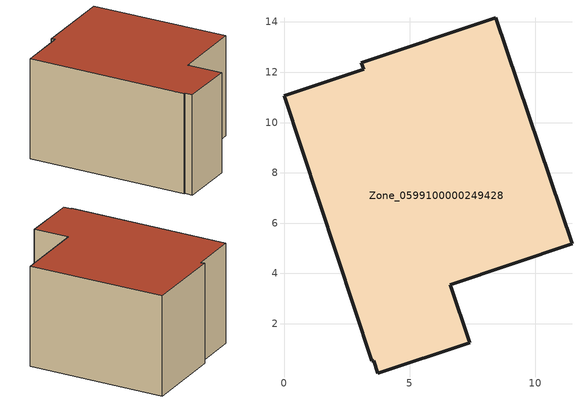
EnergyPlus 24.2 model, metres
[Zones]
Zone_0599100000249428
 floor ground (C_G): 3.57,0.53 3.5,0.52 0,11.06 3.17,12.11 3.08,12.37 8.42,14.17 11.46,5.18 6.62,3.55 7.39,1.23 3.73,0.02 z0
 wall outside (C_F): 3.08,12.37 3.17,12.11 0,11.06 3.5,0.52 3.57,0.53 3.73,0.02 7.39,1.23 6.62,3.55 11.46,5.18 8.42,14.17 3.08,12.37 z0:6.95
 roof outside (C_R): 3.5,0.52 3.57,0.53 3.73,0.02 7.39,1.23 6.62,3.55 11.46,5.18 8.42,14.17 3.08,12.37 3.17,12.11 0,11.06 z6.95
[BUILDING]
Pand.0599100000249428: North Axis=0; Terrain=City; Loads Convergence Tolerance Value=0.04; Temperature Convergence Tolerance Value=0.4; Solar Distribution=FullExterior; Maximum Number of Warmup Days=25; Minimum Number of Warmup Days=1
[Site:Location]
Rotterdam.The.Hague.AP_ZH_NLD Design_Conditions: Latitude=51.96; Longitude=4.45; Time Zone=1; Elevation=-4.5
[SITE:GROUNDTEMPERATURE:BUILDINGSURFACE]
18, 18, 18, 18, 18, 18, 18, 18, 18, 18, 18, 18
[MATERIAL] Thermal Absorptance=0.9; Solar Absorptance=0.7; Visible Absorptance=0.7
Name | Roughness | Thickness | Conductivity | Density | Specific Heat
G.TC.1975-1991 | MediumSmooth | 0.15 | 0.288461 | 540 | 1210
F.TC.1975-1991 | Rough | 0.3 | 0.230769 | 1920 | 840
R.TC.1975-1991 | MediumRough | 0.2 | 0.153846 | 1500 | 1000
[CONSTRUCTION]
C_G: G.TC.1975-1991
C_F: F.TC.1975-1991
C_R: R.TC.1975-1991
[ZONE]
Zone_0599100000249428: Type=1; Multiplier=1; Ceiling Height=Autocalculate; Volume=Autocalculate; Floor Area=autocalculate; Part of Total Floor Area=Yes
[ZONEINFILTRATION:DESIGNFLOWRATE]
Infil_Zone_0599100000249428: Zone or ZoneList or Space or SpaceList=Zone_0599100000249428; Schedule=AlwaysOn; Design Flow Rate Calculation Method=Flow/Area; Flow Rate per Floor Area=0.003; Constant Term Coefficient=1; Temperature Term Coefficient=0; Velocity Term Coefficient=0; Velocity Squared Term Coefficient=0
[HVACTEMPLATE:ZONE:IDEALLOADSAIRSYSTEM]
Zone_0599100000249428: Maximum Heating Supply Air Temperature=50; Minimum Cooling Supply Air Temperature=13; Maximum Heating Supply Air Humidity Ratio=0.0156; Minimum Cooling Supply Air Humidity Ratio=0.0077; Heating Limit=NoLimit; Cooling Limit=NoLimit; Dehumidification Control Type=ConstantSensibleHeatRatio; Cooling Sensible Heat Ratio=0.7; Dehumidification Setpoint=60; Humidification Control Type=None; Humidification Setpoint=30; Outdoor Air Method=None; Outdoor Air Flow Rate per Person=0.00944; Outdoor Air Flow Rate per Zone Floor Area=0; Outdoor Air Flow Rate per Zone=0; Demand Controlled Ventilation Type=None; Outdoor Air Economizer Type=NoEconomizer; Heat Recovery Type=None; Sensible Heat Recovery Effectiveness=0.7; Latent Heat Recovery Effectiveness=0.65
[ZONECONTROL:THERMOSTAT]
ThermostatControl_Zone_0599100000249428: Zone or ZoneList=Zone_0599100000249428; Control Type Schedule=DualSetpointControlType; Control 1=Thermostat_Zone_0599100000249428; Temperature Difference Between Cutout And Setpoint=0
[THERMOSTATSETPOINT:DUALSETPOINT]
Thermostat_Zone_0599100000249428: Heating Setpoint Temperature Schedule=HeatingSetpoint_Zone_0599100000249428; Cooling Setpoint Temperature Schedule=CoolingSetpoint_Zone_0599100000249428
[SCHEDULE:COMPACT]
HeatingSetpoint_Zone_0599100000249428: Through: 12/31, For: AllDays, Until: 24:00, 21
CoolingSetpoint_Zone_0599100000249428: Through: 12/31, For: AllDays, Until: 24:00, 24
DualSetpointControlType: Through: 12/31, For: AllDays, Until: 24:00, 4
AlwaysOn: Through: 12/31, For: AllDays, Until: 24:00, 1
